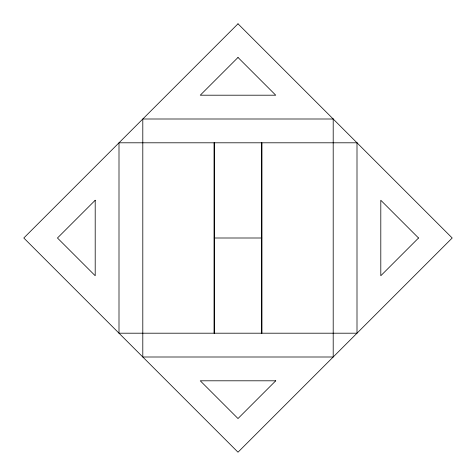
<?xml version="1.0" encoding="UTF-8"?>
<svg xmlns="http://www.w3.org/2000/svg" width="476" height="476" viewBox="0 0 476 476"><rect width="100%" height="100%" fill="white"/><g stroke="black" fill="none" stroke-linecap="round" stroke-linejoin="round"><path stroke-width="0.71" d="M214.2 238L261.8 238M214.2 142.8L214.2 333.2L214.2 142.8M261.8 142.8L261.8 333.2L261.8 142.8M238 23.8L23.8 238L238 452.2L452.2 238L238 23.8M95.2 200.259L57.459 238L95.2 275.741L95.2 200.259M238 57.459L200.259 95.2L275.741 95.2L238 57.459M275.741 380.8L238 418.541L200.259 380.8L275.741 380.8M418.541 238L380.8 275.741L380.8 200.259L418.541 238M333.2 119L142.8 119L142.8 357L333.2 357L333.2 119M357 142.8L119 142.8L119 333.2L357 333.2L357 142.8"/></g></svg>
